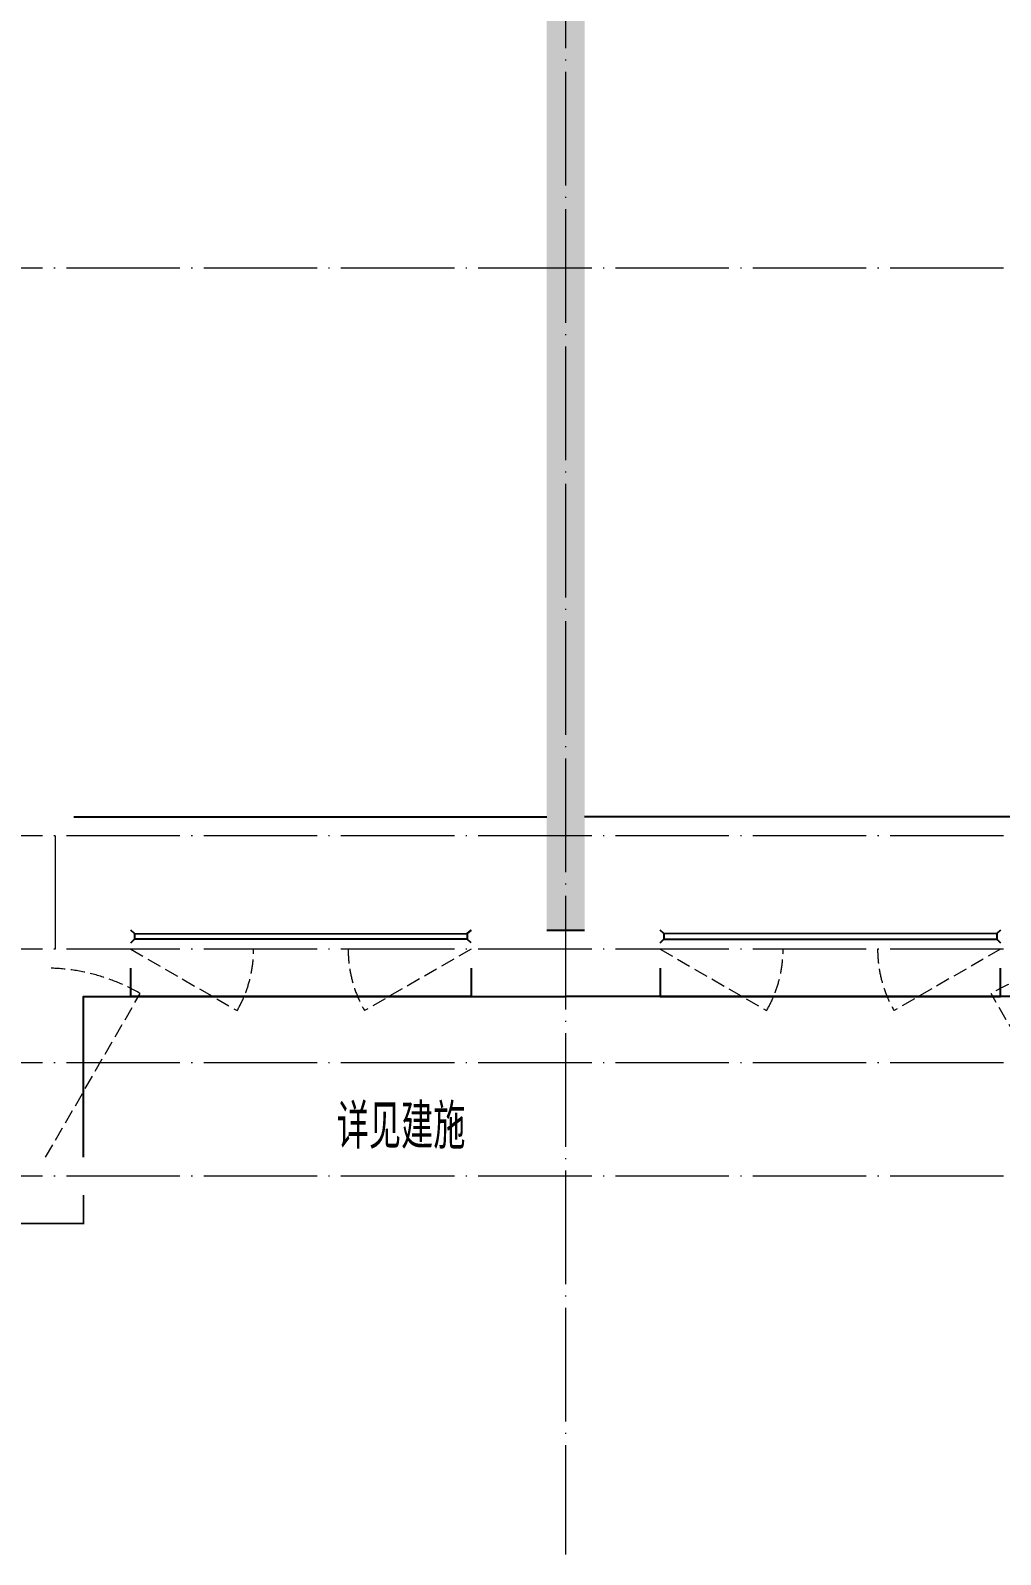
# Model space of a CAD drawing. Extents: x -518115 to 389031, y -231062 to 1628073.
# Drawn here: x 35487 to 40617, y 439032 to 447089 of the extents above; entities that cross this region are included whole.
import ezdxf

# ---------------------------------------------------------------- set-up
doc = ezdxf.new("R2010")
doc.units = 0
doc.header["$LTSCALE"] = 1000
doc.header["$MEASUREMENT"] = 0
doc.linetypes.add('DASH', pattern=[0.35, 0.25, -0.1])
doc.linetypes.add('DOTE', pattern=[2.42, 2, -0.2, 0.02, -0.2])
for name, color, linetype in [('3-栏杆1', 135, 'Continuous'), ('3.5方案汇报，与郭总、侯月琴确定户型_t8$0$2020.03.04 -1安徽标准化洋房户型(UA）_t8_t8$0$看线', 154, 'Continuous'), ('PUB_TEXT', 4, 'Continuous'), ('保温', 6, 'Continuous'), ('看线', 251, 'Continuous')]:
    doc.layers.add(name, color=color, linetype=linetype)
doc.layers.add('DOTE', color=19, linetype='DOTE', lineweight=9)
doc.layers.add('WINDOW', color=144, linetype='Continuous', lineweight=15)
doc.styles.add('_TCH_AXIS', font='COMPLEX', dxfattribs={"bigfont": 'GBCBIG'})
pattern_1 = [(45, (-445516.58, -596748.81), (0, 47.4157523), [100.584, -33.528]), (135, (-445492.87, -596725.102), (3e-15, 47.4157523), [100.584, -33.528])]

# ---------------------------------------------------------------- blocks, each defined once
blk = doc.blocks.new('GDGDGDSDA')
at = {"layer": 'DOTE', "linetype": 'DOTE', "ltscale": 0.3}
for p, q in [((444334.8, 376108.3), (444334.8, 359558.3)), ((471334.8, 366358.3), (417334.8, 366358.3)), ((471334.8, 363358.3), (417334.8, 363358.3)), ((441634.8, 363358.3), (441634.8, 362758.3)), ((471334.8, 362758.3), (417334.8, 362758.3)), ((471334.8, 362158.3), (417334.8, 362158.3)), ((471334.8, 361558.3), (417334.8, 361558.3))]:
    blk.add_line(p, q, dxfattribs=at)
blk = doc.blocks.new('A$C718F517F')
at = {"layer": '保温', "linetype": 'ByBlock', "ltscale": 10}
h = blk.add_hatch(dxfattribs=at)
h.set_pattern_fill('AR-HBONE', color=251, scale=55)
h.set_pattern_definition(pattern_1)
edge = h.paths.add_edge_path()
edge.add_line((200, 5100), (200.1, 7700))
edge.add_line((200.1, 7700), (0.1, 7700))
edge.add_line((0.1, 7700), (0, 5100))
edge.add_line((0, 5100), (200, 5100))
h = blk.add_hatch(dxfattribs=at)
h.set_pattern_fill('AR-HBONE', color=251, scale=55)
h.set_pattern_definition(pattern_1)
edge = h.paths.add_edge_path()
edge.add_line((900, 4900), (900, 5100))
edge.add_line((900, 5100), (-700, 5100))
edge.add_line((-700, 5100), (-700, 4900))
edge.add_line((-700, 4900), (900, 4900))
at = {"layer": '保温', "linetype": 'Continuous', "ltscale": 10}
h = blk.add_hatch(dxfattribs=at)
h.set_pattern_fill('HEX', color=251, scale=10, angle=90, style=0)
h.set_pattern_definition([(90, (-503782.47, -516048.461), (-16.49778, 1e-15), [9.525, -19.05]), (210, (-503782.47, -516048.461), (8.24889, -14.2874966), [9.525, -19.05]), (150, (-503782.47, -516038.936), (-8.24889, -14.2874966), [9.525, -19.05])])
h.paths.add_polyline_path([(0.1, 0), (200.1, 0), (200, 4900), (0, 4900)])
at = {"layer": '保温', "color": 251, "linetype": 'ByBlock', "ltscale": 10}
for p, q in [((0, 7700), (200, 7700)), ((0, 4900), (200, 4900)), ((0, 0), (200, 0))]:
    blk.add_line(p, q, dxfattribs=at)

msp = doc.modelspace()

# ---------------------------------------------------------------- linework, layer by layer
at = {"color": 30, "const_width": 8}
msp.add_lwpolyline([(35766.6, 440932.1), (35766.6, 440782.1), (34616.6, 440782.1), (34616.6, 440932.1)], dxfattribs=at)
at = {"layer": '3-栏杆1', "color": 5}
for p, q in [((36036.8, 442314.3), (36016.6, 442332.1)), ((36016.6, 442332.1), (36036.8, 442314.3)), ((37796.3, 442314.3), (37816.6, 442332.1)), ((37816.6, 442332.1), (37796.3, 442314.3)), ((38836.8, 442314.3), (38816.6, 442332.1)), ((38816.6, 442332.1), (38836.8, 442314.3)), ((40596.3, 442314.3), (40616.6, 442332.1)), ((40616.6, 442332.1), (40596.3, 442314.3)), ((36036.8, 442285), (36016.6, 442265.2)), ((36016.6, 442265.2), (36036.8, 442285)), ((36036.8, 442314.2), (37796.3, 442314.3)), ((36036.8, 442314.3), (36036.8, 442285)), ((37796.3, 442285), (36036.8, 442285)), ((37796.3, 442314.3), (37796.3, 442285)), ((37816.6, 442265.2), (37796.3, 442285)), ((38816.6, 442265.2), (38836.8, 442285)), ((40596.3, 442314.2), (38836.8, 442314.3)), ((38836.8, 442314.3), (38836.8, 442285)), ((38836.8, 442285), (40596.3, 442285)), ((40596.3, 442314.3), (40596.3, 442285)), ((40596.3, 442285), (40616.6, 442265.2)), ((40616.6, 442265.2), (40596.3, 442285))]:
    msp.add_line(p, q, dxfattribs=at)
at = {"layer": '3.5方案汇报，与郭总、侯月琴确定户型_t8$0$2020.03.04 -1安徽标准化洋房户型(UA）_t8_t8$0$看线', "ltscale": 10}
for p, q in [((35716.6, 442932.1), (38216.6, 442932.1)), ((40916.6, 442932.1), (38416.6, 442932.1))]:
    msp.add_line(p, q, dxfattribs=at)
at = {"layer": 'WINDOW', "color": 250, "linetype": 'DASH', "ltscale": 0.3}
for points in [[(36016.6, 442232.1), (36579.7, 441907.5, 0.131485), (36666.6, 442232.1)], [(37816.6, 442232.1), (37253.4, 441907.5, -0.131485), (37166.6, 442232.1)], [(38816.6, 442232.1), (39379.7, 441907.5, 0.131485), (39466.6, 442232.1)], [(40616.6, 442232.1), (40053.4, 441907.5, -0.131485), (39966.6, 442232.1)], [(35566.6, 441132.1), (36066.6, 441998.1, 0.131652), (35566.6, 442132.1)], [(41066.6, 441132.1), (40566.6, 441998.1, -0.131652), (41066.6, 442132.1)]]:
    msp.add_lwpolyline(points, format="xyb", dxfattribs=at)
at = {"layer": '看线', "color": 202, "ltscale": 0.5}
for points in [[(37816.6, 442132.1), (37816.6, 441982.1), (36016.6, 441982.1), (36016.6, 442132.1)], [(38816.6, 442132.1), (38816.6, 441982.1), (40616.6, 441982.1), (40616.6, 442132.1)], [(35766.6, 441132.1), (35766.6, 441982.1), (38316.6, 441982.1)], [(40866.6, 441132.1), (40866.6, 441982.1), (38316.6, 441982.1)]]:
    msp.add_lwpolyline(points, dxfattribs=at)

# ---------------------------------------------------------------- block references
for name, p in [('GDGDGDSDA', (-406018.2, 79473.8)), ('A$C718F517F', (38216.6, 442332.1))]:
    msp.add_blockref(name, p)

# ---------------------------------------------------------------- texts
at = {"layer": 'PUB_TEXT', "style": '_TCH_AXIS'}
msp.add_text('详见建施', height=236.31, dxfattribs=at).set_placement((37106.2, 441176.8))

doc.saveas('drawing.dxf')
